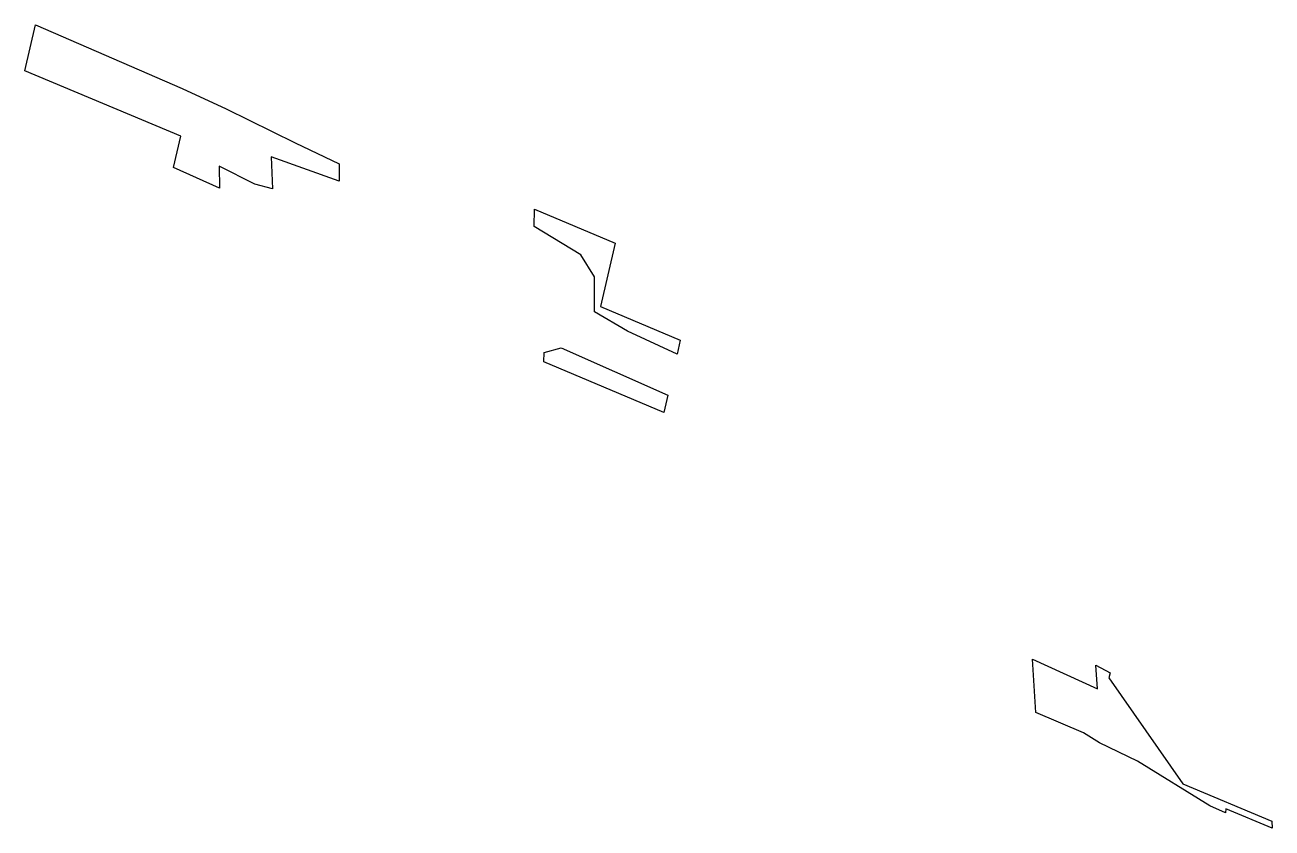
# Model space of a CAD drawing. Header units: metres. Extents: x 256946 to 257528, y 386232 to 386607.
import ezdxf

# ---------------------------------------------------------------- set-up
doc = ezdxf.new("R2010")
doc.units = ezdxf.units.M

msp = doc.modelspace()

# ---------------------------------------------------------------- linework, layer by layer
for points in [[(256946.137426, 386585.441896, 17.964855), (256951.02936, 386606.79568, -23.981621), (257019.494946, 386577.10208, -25.564031), (257039.986466, 386567.641146, -25.015231), (257072.263116, 386551.797644, -22.473271), (257092.851793, 386541.951832, -21.315951), (257092.754339, 386533.919495, -6.924682), (257060.99426, 386545.210637, -1.765474), (257061.638212, 386530.349901, 24.203922), (257053.384184, 386532.474847, 26.987222), (257036.778208, 386540.898495, 25.194093), (257036.984911, 386530.575696, 43.424885), (257015.502237, 386540.318405, 43.162891), (257018.835434, 386554.868142, 14.581998), (256946.137426, 386585.441896, 17.964855)], [(257205.563635, 386499.541019, -35.454942), (257183.777445, 386512.822993, -41.782348), (257183.924303, 386520.786596, -56.090453), (257221.621785, 386504.932605, -57.84463), (257214.856103, 386475.399726, 0.168516), (257252.049458, 386459.757751, -1.562203), (257250.534475, 386453.144695, 11.428206), (257227.329841, 386463.973533, 10.601351), (257212.056046, 386473.001778, 6.670448), (257212.063069, 386489.197795, -22.196589), (257205.563635, 386499.541019, -35.454942)], [(257188.384635, 386449.553041, 67.29808), (257188.497705, 386453.884841, 59.488773), (257196.434311, 386456.168825, 49.101379), (257246.164682, 386434.070115, 48.89751), (257244.322312, 386426.027984, 64.695132), (257188.384635, 386449.553041, 67.29808)], [(257452.654598, 386304.520691, 115.395606), (257452.109764, 386302.142434, 120.067354), (257486.657307, 386252.62542, 180.808247), (257528.130987, 386235.183318, 178.878353), (257528.24858, 386232.045284, 184.376756), (257506.729437, 386241.042696, 185.471917), (257506.574115, 386239.175059, 188.923695), (257499.197552, 386242.392615, 189.061517), (257465.43356, 386263.18943, 178.87659), (257447.646718, 386271.778852, 177.727987), (257440.312003, 386276.494193, 175.163433), (257417.976119, 386285.957276, 176.078866), (257416.445645, 386310.797648, 133.031315), (257446.792417, 386297.025351, 133.418499), (257445.919283, 386308.063385, 114.443614), (257452.654598, 386304.520691, 115.395606)]]:
    msp.add_polyline3d(points)

doc.saveas('drawing.dxf')
